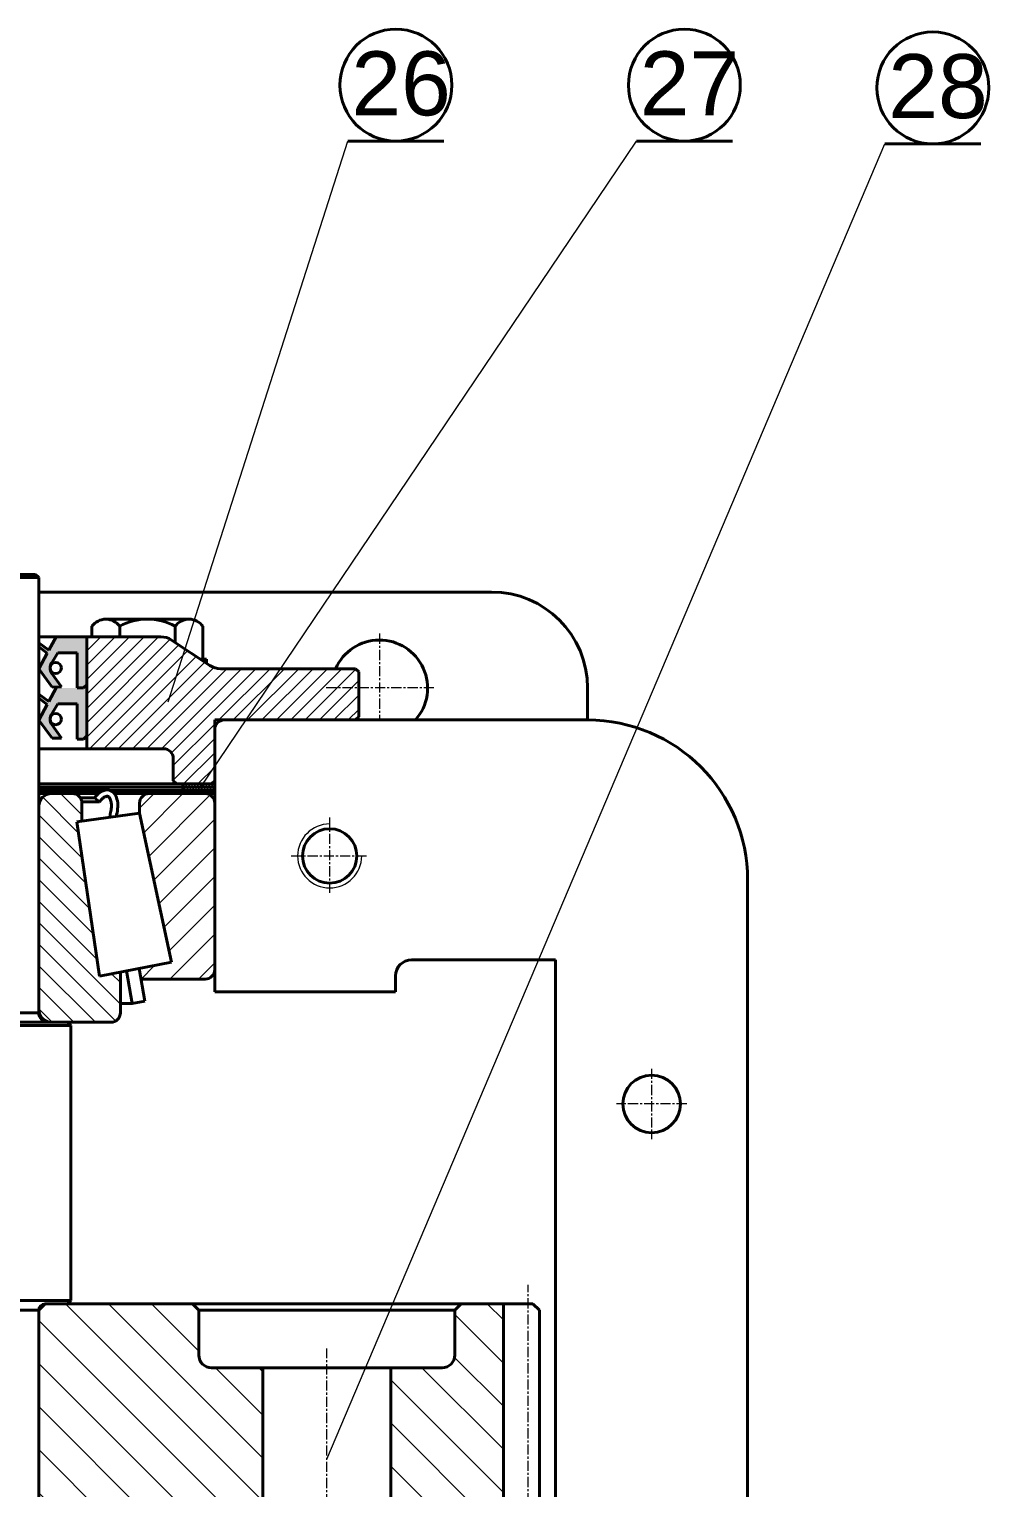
# Model space of a CAD drawing. Header units: millimetres. Extents: x -11382 to 23553, y -372 to 10786.
# Drawn here: x 8893.8 to 9193.6, y 2123.6 to 2579.5 of the extents above; entities that cross this region are included whole.
import ezdxf

# ---------------------------------------------------------------- set-up
doc = ezdxf.new("R2010")
doc.units = ezdxf.units.MM
doc.header["$LTSCALE"] = 0.2
doc.linetypes.add('CENTER', pattern=[50.8, 31.75, -6.35, 6.35, -6.35])
doc.linetypes.add('HIDDEN', pattern=[9.525, 6.35, -3.175])
for name, color, linetype, lineweight in [('đường bao thấy', 7, 'Continuous', 40), ('đường kích thước', 90, 'Continuous', 15), ('đường mặt cắt', 160, 'Continuous', 15), ('đường nét khuất', 4, 'HIDDEN', 15), ('đường nét mảnh', 220, 'Continuous', 15), ('đường nét tâm', 137, 'CENTER', 15)]:
    doc.layers.add(name, color=color, linetype=linetype, lineweight=lineweight)
doc.styles.add('nhat3.5', font='arial.ttf', dxfattribs={"height": 3.5})
pattern_1 = [(45, (3113.965, -2039.9664), (4.490128, -4.490128), [])]
pattern_2 = [(135, (3113.965, -2039.9664), (3.367596, 3.367596), [])]
pattern_3 = [(135, (2767.008, -2513.948), (6.735192, 6.735192), [])]
pattern_4 = [(315, (-165.1552, -7621.2115), (-0.449012806, -0.449012806), [])]

# ---------------------------------------------------------------- blocks, each defined once
blk = doc.blocks.new('trục ra')
at = {"layer": 'đường bao thấy', "ltscale": 0.5}
for p, q in [((340, 79), (341, 80)), ((340, 79), (340, 73)), ((341, 80), (341, -80)), ((427, 80), (341, 80)), ((427, 80), (428, 79)), ((427, 80), (427, -80)), ((428, 72), (428, 79)), ((340, -79), (340, 73)), ((201, 70), (200, 69)), ((200, -69), (200, 69)), ((201, 70), (337, 70)), ((201, 70), (201, -70)), ((337, 70), (337, -70)), ((430, 70), (610, 70)), ((430, -70), (430, 70))]:
    blk.add_line(p, q, dxfattribs=at)
for centre, radius, start, end in [((337, 73), 3, 270, 0), ((430, 72), 2, 180, 270)]:
    blk.add_arc(centre, radius, start, end, dxfattribs=at)
blk = doc.blocks.new('VB32228J')
at = {"layer": 'đường mặt cắt', "ltscale": 0.5}
h = blk.add_hatch(dxfattribs=at)
h.set_pattern_fill('ANSI31', color=256, scale=2, angle=90, style=0)
h.set_pattern_definition(pattern_1)
h.paths.add_polyline_path([(65.33, 101.49), (68.5, 101.49, 0.414214), (71.5, 104.49), (71.5, 122, 0.414214), (68.5, 125), (16.5, 125, 0.414214), (13.5, 122), (13.5, 101.95), (16.84, 101.38), (18.77, 111.42)])
h = blk.add_hatch(dxfattribs=at)
h.set_pattern_fill('ANSI31', color=256, scale=1.5, style=0)
h.set_pattern_definition(pattern_2)
h.paths.add_polyline_path([(67.5, 70, 0.414214), (71.5, 74), (71.5, 80.5, 0.414214), (68.5, 83.5), (62.87, 83.5), (62.65, 81.85), (14.43, 88.92), (15.7, 95.5), (3, 95.5, 0.414214), (0, 92.5), (0, 74, 0.414214), (4, 70)])
h = blk.add_hatch(dxfattribs=at)
h.set_pattern_fill('ANSI31', color=256, scale=1.5, style=0)
h.set_pattern_definition(pattern_2)
h.paths.add_polyline_path([(14.43, -88.92), (62.65, -81.85), (62.87, -83.5), (68.5, -83.5, 0.414214), (71.5, -80.5), (71.5, -74, 0.414214), (67.5, -70), (4, -70, 0.414214), (0, -74), (0, -92.5, 0.414214), (3, -95.5), (15.7, -95.5)])
h = blk.add_hatch(dxfattribs=at)
h.set_pattern_fill('ANSI31', color=256, scale=2, angle=90, style=0)
h.set_pattern_definition(pattern_1)
h.paths.add_polyline_path([(68.5, -125, 0.414214), (71.5, -122), (71.5, -104.49, 0.414214), (68.5, -101.49), (65.33, -101.49), (18.77, -111.42), (16.84, -101.38), (13.5, -101.95), (13.5, -122, 0.414214), (16.5, -125)])
at = {"layer": 'đường bao thấy', "ltscale": 0.5}
for p, q in [((68.5, 125), (16.5, 125)), ((13.5, 122), (13.5, 101.95)), ((71.5, 122), (71.5, 93.6)), ((18.77, 111.42), (14.43, 88.92)), ((65.33, 101.49), (18.77, 111.42)), ((6.58, 103.13), (5.85, 99.2)), ((16.84, 101.38), (6.58, 103.13)), ((65.33, 101.49), (62.65, 81.85)), ((65.33, 101.49), (68.5, 101.49)), ((16.08, 97.46), (5.85, 99.2)), ((5.85, 99.2), (5.85, 95.5)), ((0, 0), (0, 92.5)), ((3, 95.5), (15.7, 95.5)), ((72.64, 91.26), (72.64, 70)), ((62.65, 81.85), (14.43, 88.92)), ((70.2, 87.44), (68.89, 88.96)), ((68.89, 88.96), (68.89, 83.47)), ((70.2, 87.44), (70.2, 82.97)), ((71.5, 88.67), (71.5, 70)), ((68.5, 83.5), (62.87, 83.5)), ((67.5, 70), (4, 70)), ((0, 0), (0, -92.5)), ((67.5, -70), (4, -70)), ((71.5, -88.67), (71.5, -70)), ((72.64, -91.26), (72.64, -70)), ((62.65, -81.85), (14.43, -88.92)), ((65.33, -101.49), (62.65, -81.85)), ((68.5, -83.5), (62.87, -83.5)), ((68.89, -88.96), (68.89, -83.47)), ((70.2, -87.44), (70.2, -82.97)), ((18.77, -111.42), (14.43, -88.92)), ((70.2, -87.44), (68.89, -88.96)), ((3, -95.5), (15.7, -95.5)), ((5.85, -99.2), (5.85, -95.5)), ((71.5, -122), (71.5, -93.6)), ((16.08, -97.46), (5.85, -99.2)), ((6.58, -103.13), (5.85, -99.2)), ((16.84, -101.38), (6.58, -103.13)), ((13.5, -122), (13.5, -101.95)), ((65.33, -101.49), (18.77, -111.42)), ((65.33, -101.49), (68.5, -101.49)), ((68.5, -125), (16.5, -125))]:
    blk.add_line(p, q, dxfattribs=at)
for centre, radius, start, end in [((16.5, 122), 3, 90, 180), ((68.5, 122), 3, 0, 90), ((68.5, 104.49), 3, 270, 0), ((3, 92.5), 3, 90, 180), ((68.5, 80.5), 3, 0, 90), ((4, 74), 4, 180, 270), ((67.5, 74), 4, 270, 0), ((4, -74), 4, 90, 180), ((67.5, -74), 4, 0, 90), ((68.5, -80.5), 3, 270, 0), ((3, -92.5), 3, 180, 270), ((68.5, -104.49), 3, 0, 90), ((16.5, -122), 3, 180, 270), ((68.5, -122), 3, 270, 0)]:
    blk.add_arc(centre, radius, start, end, dxfattribs=at)
for points in [[(64.08, 92.33), (65.07, 92.3), (65.35, 92.37), (66.18, 92.54), (66.69, 92.63), (67.66, 92.72), (68.11, 92.72), (68.75, 92.62), (68.96, 92.58), (69.36, 92.47), (69.56, 92.4), (69.97, 92.22), (70.16, 92.1), (70.45, 91.89), (70.54, 91.79), (70.6, 91.7), (70.61, 91.67), (70.62, 91.65), (70.62, 91.64), (70.63, 91.6), (70.64, 91.58), (70.65, 91.49), (70.65, 91.41), (70.63, 91.16), (70.59, 90.98), (70.48, 90.68), (70.42, 90.56), (70.27, 90.32), (70.17, 90.19), (69.83, 89.79), (69.5, 89.48), (69.04, 89.08), (68.97, 89.02), (68.89, 88.96)], [(64.08, -92.33), (65.07, -92.3), (65.35, -92.37), (66.18, -92.54), (66.69, -92.63), (67.66, -92.72), (68.11, -92.72), (68.75, -92.62), (68.96, -92.58), (69.36, -92.47), (69.56, -92.4), (69.97, -92.22), (70.16, -92.1), (70.45, -91.89), (70.54, -91.79), (70.6, -91.7), (70.61, -91.67), (70.62, -91.65), (70.62, -91.64), (70.63, -91.6), (70.64, -91.58), (70.65, -91.49), (70.65, -91.41), (70.63, -91.16), (70.59, -90.98), (70.48, -90.68), (70.42, -90.56), (70.27, -90.32), (70.17, -90.19), (69.83, -89.79), (69.5, -89.48), (69.04, -89.08), (68.97, -89.02), (68.89, -88.96)]]:
    blk.add_open_spline(points, degree=3, knots=[0, 0, 0, 0, 0.907482, 0.907482, 2.722447, 2.722447, 4.537412, 4.537412, 5.361755, 5.361755, 6.186099, 6.186099, 7.234707, 7.234707, 8.283315, 8.283315, 8.792168, 8.792168, 9.110987, 9.110987, 9.429805, 9.429805, 10.067442, 10.067442, 11.103996, 11.103996, 11.883103, 11.883103, 12.66221, 12.66221, 14.266379, 14.266379, 14.551213, 14.551213, 14.551213, 14.551213], dxfattribs=at)
for points in [[(64.33, 94.18), (69.24, 94.56), (72.51, 92.31), (72.29, 89.85), (70.2, 87.44)], [(64.33, -94.18), (69.24, -94.56), (72.51, -92.31), (72.29, -89.85), (70.2, -87.44)]]:
    blk.add_spline(points, degree=3, dxfattribs=at)
blk = doc.blocks.new('Bánh răng số 4')
at = {"layer": 'đường mặt cắt', "ltscale": 0.5}
h = blk.add_hatch(dxfattribs=at)
h.set_pattern_fill('ANSI31', color=256, scale=3, style=0)
h.set_pattern_definition(pattern_3)
h.paths.add_polyline_path([(28.5, 180), (28.5, 196, -0.414214), (32.5, 200), (46.5, 200), (48.5, 202), (48.5, 215.16), (-48.5, 215.16), (-48.5, 202), (-46.5, 200), (-32.5, 200, -0.414214), (-28.5, 196), (-28.5, 180)])
h = blk.add_hatch(dxfattribs=at)
h.set_pattern_fill('ANSI31', color=256, scale=3, style=0)
h.set_pattern_definition([(135, (0, 0), (6.7352, 6.7352), [])])
h.paths.add_polyline_path([(28.5, 124), (28.5, 140), (-28.5, 140), (-28.5, 124, -0.414214), (-32.5, 120), (-46.5, 120), (-48.5, 118), (-48.5, 72), (-46.5, 70), (46.5, 70), (48.5, 72), (48.5, 118), (46.5, 120), (32.5, 120, -0.414214)])
h = blk.add_hatch(dxfattribs=at)
h.set_pattern_fill('ANSI31', color=256, scale=3, style=0)
h.set_pattern_definition(pattern_3)
h.paths.add_polyline_path([(46.5, -70), (48.5, -72), (48.5, -118), (46.5, -120), (32.5, -120, 0.414214), (28.5, -124), (28.5, -140), (-28.5, -140), (-28.5, -124, 0.414214), (-32.5, -120), (-46.5, -120), (-48.5, -118), (-48.5, -72), (-46.5, -70)])
h = blk.add_hatch(dxfattribs=at)
h.set_pattern_fill('ANSI31', color=256, scale=3, style=0)
h.set_pattern_definition(pattern_3)
h.paths.add_polyline_path([(-48.5, -215.16), (-48.5, -202), (-46.5, -200), (-32.5, -200, 0.414214), (-28.5, -196), (-28.5, -180), (28.5, -180), (28.5, -196, 0.414214), (32.5, -200), (46.5, -200), (48.5, -202), (48.5, -215.16)])
at = {"layer": 'đường bao thấy', "ltscale": 0.5}
for p, q in [((-46.5, 226.41), (-48.5, 224.41)), ((-48.5, 224.41), (-48.5, 72)), ((46.5, 226.41), (-46.5, 226.41)), ((46.5, 226.41), (48.5, 224.41)), ((48.5, 224.41), (48.5, 72)), ((48.5, 215.16), (-48.5, 215.16)), ((-46.5, 200), (-48.5, 202)), ((46.5, 200), (48.5, 202)), ((-46.5, 200), (-32.5, 200)), ((-46.5, 200), (-46.5, 120)), ((46.5, 200), (32.5, 200)), ((46.5, 200), (46.5, 120)), ((-28.5, 124), (-28.5, 196)), ((28.5, 124), (28.5, 196)), ((-28.5, 180), (28.5, 180)), ((-28.5, 140), (28.5, 140)), ((-46.5, 120), (-48.5, 118)), ((-46.5, 120), (-32.5, 120)), ((46.5, 120), (32.5, 120)), ((46.5, 120), (48.5, 118)), ((-48.5, 80), (-48.5, 70)), ((-46.5, 70), (-48.5, 72)), ((-48.5, 72), (-48.5, 70)), ((46.5, 70), (-46.5, 70)), ((46.5, 70), (48.5, 72)), ((-46.5, -70), (-48.5, -72)), ((-48.5, -72), (-48.5, -70)), ((-48.5, -70), (-48.5, -80)), ((-48.5, -72), (-48.5, -216.41)), ((46.5, -70), (-46.5, -70)), ((46.5, -70), (48.5, -72)), ((48.5, -72), (48.5, -216.41)), ((-46.5, -120), (-48.5, -118)), ((46.5, -120), (48.5, -118)), ((-46.5, -120), (-32.5, -120)), ((-46.5, -120), (-46.5, -200)), ((46.5, -120), (32.5, -120)), ((46.5, -120), (46.5, -200)), ((-28.5, -124), (-28.5, -196)), ((28.5, -124), (28.5, -196)), ((-28.5, -140), (28.5, -140)), ((-28.5, -180), (28.5, -180)), ((-46.5, -200), (-48.5, -202)), ((-46.5, -200), (-32.5, -200)), ((46.5, -200), (32.5, -200)), ((46.5, -200), (48.5, -202)), ((48.5, -215.16), (-48.5, -215.16))]:
    blk.add_line(p, q, dxfattribs=at)
for centre, start, end in [((-32.5, 196), 0, 90), ((32.5, 196), 90, 180), ((-32.5, 124), 270, 0), ((32.5, 124), 180, 270), ((-32.5, -124), 0, 90), ((32.5, -124), 90, 180), ((-32.5, -196), 270, 0), ((32.5, -196), 180, 270)]:
    blk.add_arc(centre, 4, start, end, dxfattribs=at)
at = {"layer": 'đường nét khuất', "ltscale": 0.5}
for p, q in [((-48.5, -216.41), (-48.5, -224.41)), ((48.5, -216.41), (48.5, -224.41)), ((-46.5, -226.41), (-48.5, -224.41)), ((46.5, -226.41), (-46.5, -226.41)), ((46.5, -226.41), (48.5, -224.41))]:
    blk.add_line(p, q, dxfattribs=at)
at = {"layer": 'đường nét tâm', "ltscale": 0.5}
for p, q in [((-54.5, 222.91), (54.5, 222.91)), ((-34.5, 160), (34.5, 160)), ((54.5, 0), (-54.5, 0)), ((-34.5, -160), (34.5, -160))]:
    blk.add_line(p, q, dxfattribs=at)
blk = doc.blocks.new('VHGT')
at = {"layer": 'đường bao thấy', "ltscale": 0.5}
h = blk.add_hatch(color=2, dxfattribs=at)
edge = h.paths.add_edge_path()
edge.add_line((280.87, 111), (280.87, 96))
edge.add_line((280.87, 96), (279.87, 95))
edge.add_line((279.87, 95), (277.87, 95))
edge.add_line((277.87, 95), (277.87, 105))
edge.add_line((277.87, 105), (277.87, 106))
edge.add_line((277.87, 106), (271.87, 106))
edge.add_line((271.87, 106), (269.9, 102.9))
edge.add_ellipse((272.43, 101.29), major_axis=(-2.12, 2.12), ratio=1, start_angle=12.5726, end_angle=45.7097)
edge.add_ellipse((271.19, 101.26), major_axis=(1.24, 1.24), ratio=1, start_angle=135, end_angle=138.4121)
edge.add_ellipse((272.43, 101.29), major_axis=(2.12, 2.12), ratio=1, start_angle=137.7024, end_angle=170.2242)
edge.add_line((269.98, 99.56), (272.95, 95.35))
edge.add_line((272.95, 95.35), (270.08, 95.3))
edge.add_line((270.08, 95.3), (265.87, 100.97))
edge.add_line((265.87, 100.97), (268.53, 105.89))
edge.add_line((268.53, 105.89), (265.87, 107.84))
edge.add_line((265.87, 107.84), (265.87, 109.08))
edge.add_line((265.87, 109.08), (269.01, 106.78))
edge.add_line((269.01, 106.78), (271.29, 111))
edge.add_line((271.29, 111), (280.87, 111))
h = blk.add_hatch(color=2, dxfattribs=at)
edge = h.paths.add_edge_path()
edge.add_line((280.87, 95), (280.87, 80))
edge.add_line((280.87, 80), (279.87, 79))
edge.add_line((279.87, 79), (277.87, 79))
edge.add_line((277.87, 79), (277.87, 89))
edge.add_line((277.87, 89), (277.87, 90))
edge.add_line((277.87, 90), (271.87, 90))
edge.add_line((271.87, 90), (269.9, 86.9))
edge.add_ellipse((272.43, 85.29), major_axis=(-2.12, 2.12), ratio=1, start_angle=12.5726, end_angle=45.7097)
edge.add_ellipse((271.19, 85.26), major_axis=(1.24, 1.24), ratio=1, start_angle=135, end_angle=138.4121)
edge.add_ellipse((272.43, 85.29), major_axis=(2.12, 2.12), ratio=1, start_angle=137.7024, end_angle=170.2242)
edge.add_line((269.98, 83.56), (272.95, 79.35))
edge.add_line((272.95, 79.35), (270.08, 79.3))
edge.add_line((270.08, 79.3), (265.87, 84.97))
edge.add_line((265.87, 84.97), (268.53, 89.89))
edge.add_line((268.53, 89.89), (265.87, 91.84))
edge.add_line((265.87, 91.84), (265.87, 93.08))
edge.add_line((265.87, 93.08), (269.01, 90.78))
edge.add_line((269.01, 90.78), (271.29, 95))
edge.add_line((271.29, 95), (280.87, 95))
at = {"layer": 'đường mặt cắt', "ltscale": 0.5}
h = blk.add_hatch(dxfattribs=at)
h.set_pattern_fill('ANSI31', color=256, style=0)
h.set_pattern_definition([(45, (-165.1552, -7621.2115), (2.245064, -2.245064), [])])
h.paths.add_polyline_path([(308.87, 65), (319.87, 65), (320.87, 66), (320.87, 85), (364.87, 85), (365.87, 86), (365.87, 100), (364.87, 101), (322.69, 101, -0.148069), (319.36, 102.01), (307.38, 109.99, 0.148069), (304.05, 111), (280.87, 111), (280.87, 76), (304.87, 76, -0.414214), (307.87, 73), (307.87, 66)])
h = blk.add_hatch(dxfattribs=at)
h.set_pattern_fill('ANSI31', color=256, scale=0.2, angle=90, style=0)
h.set_pattern_definition(pattern_4)
h.paths.add_polyline_path([(320.87, 65), (320.87, 64), (310.87, 64), (310.87, 65)])
h = blk.add_hatch(dxfattribs=at)
h.set_pattern_fill('ANSI31', color=256, scale=0.2, style=0)
h.set_pattern_definition([(45, (-165.1552, -7621.2115), (0.449012806, -0.449012806), [])])
h.paths.add_polyline_path([(320.87, 64), (320.87, 63), (310.87, 63), (310.87, 64)])
h = blk.add_hatch(dxfattribs=at)
h.set_pattern_fill('ANSI31', color=256, scale=0.2, angle=90, style=0)
h.set_pattern_definition(pattern_4)
h.paths.add_polyline_path([(320.87, 63), (320.87, 62), (317.87, 62), (310.87, 62), (310.87, 63)])
at = {"layer": 'đường bao thấy', "ltscale": 0.5}
for p, q in [((407.35, 125), (265.87, 125)), ((304.05, 111), (265.87, 111)), ((271.29, 111), (269.01, 106.78)), ((280.87, 111), (280.87, 76)), ((280.87, 111), (280.87, 96)), ((307.38, 109.99), (319.36, 102.01)), ((269.01, 106.78), (265.87, 109.08)), ((268.53, 105.89), (265.87, 107.84)), ((268.53, 105.89), (265.87, 100.97)), ((271.87, 106), (269.9, 102.9)), ((277.87, 106), (271.87, 106)), ((277.87, 105), (277.87, 106)), ((277.87, 95), (277.87, 105)), ((265.87, 100.97), (270.08, 95.3)), ((364.87, 101), (322.69, 101)), ((365.87, 100), (364.87, 101)), ((269.98, 99.56), (272.95, 95.35)), ((279.87, 95), (280.87, 96)), ((365.87, 100), (365.87, 86)), ((269.01, 90.78), (265.87, 93.08)), ((268.53, 89.89), (265.87, 91.84)), ((271.29, 95), (269.01, 90.78)), ((272.95, 95.35), (270.08, 95.3)), ((279.87, 95), (277.87, 95)), ((280.87, 95), (280.87, 80)), ((437.35, 95), (437.35, 85)), ((268.53, 89.89), (265.87, 84.97)), ((271.87, 90), (269.9, 86.9)), ((277.87, 90), (271.87, 90)), ((277.87, 89), (277.87, 90)), ((277.87, 79), (277.87, 89)), ((265.87, 84.97), (270.08, 79.3)), ((269.98, 83.56), (272.95, 79.35)), ((437.35, 85), (320.87, 85)), ((320.87, 85), (320.87, 0)), ((354.87, 85), (323.87, 85)), ((365.87, 86), (364.87, 85)), ((272.95, 79.35), (270.08, 79.3)), ((279.87, 79), (277.87, 79)), ((279.87, 79), (280.87, 80)), ((320.87, 82), (320.87, 66)), ((304.87, 76), (265.87, 76)), ((307.87, 73), (307.87, 66)), ((320.87, 65), (265.87, 65)), ((320.87, 64), (265.87, 64)), ((307.87, 66), (308.87, 65)), ((319.87, 65), (308.87, 65)), ((310.87, 65), (310.87, 62)), ((320.87, 66), (319.87, 65)), ((286.28, 63), (265.87, 63)), ((320.87, 63), (288.2, 63)), ((317.87, 62), (320.87, 62)), ((320.87, 62), (320.87, 63)), ((487.35, 35), (487.35, -105)), ((427.35, 10), (382.35, 10)), ((427.35, 10), (427.35, -105)), ((377.35, 5), (377.35, 0)), ((377.35, 0), (320.87, 0)), ((427.35, -220), (427.35, -105)), ((487.35, -245), (487.35, -105))]:
    blk.add_line(p, q, dxfattribs=at)
at = {"layer": 'đường bao thấy'}
for p, q in [((282.49, 114.3), (282.49, 111)), ((286.82, 116.5), (312.81, 116.5)), ((291.15, 114.3), (291.15, 111)), ((308.47, 114.3), (308.47, 109.26)), ((317.14, 114.3), (317.14, 104)), ((316.37, 104), (318.31, 104)), ((317.14, 104), (316.37, 104)), ((318.31, 104), (318.31, 102.7))]:
    blk.add_line(p, q, dxfattribs=at)
at = {"layer": 'đường bao thấy', "ltscale": 0.5}
for centre, radius in [((271.19, 101.26), 1.75), ((271.19, 85.26), 1.75), ((356.76, 42.5), 8.5), ((457.35, -35), 9)]:
    blk.add_circle(centre, radius, dxfattribs=at)
for centre, radius, start, end in [((407.35, 95), 30, 0, 90), ((304.05, 105), 6, 56.3099, 90), ((372.35, 95), 15, 318.1897, 156.4218), ((272.43, 101.29), 3, 147.5726, 215.2242), ((322.69, 107), 6, 236.3099, 270), ((272.43, 85.29), 3, 147.5726, 215.2242), ((323.87, 82), 3, 90, 180), ((437.35, 35), 50, 0, 90), ((304.87, 73), 3, 0, 90), ((382.35, 5), 5, 90, 180)]:
    blk.add_arc(centre, radius, start, end, dxfattribs=at)
at = {"layer": 'đường bao thấy'}
for centre, radius, start, end in [((286.82, 111.14), 5.36, 36.088, 143.912), ((299.81, 98.37), 18.13, 61.4664, 118.5336), ((312.81, 111.14), 5.36, 36.088, 143.912)]:
    blk.add_arc(centre, radius, start, end, dxfattribs=at)
at = {"layer": 'đường nét mảnh', "ltscale": 0.5}
blk.add_arc((356.76, 42.5), 10, 90, 0, dxfattribs=at)
at = {"layer": 'đường nét tâm', "ltscale": 0.5}
for p, q in [((372.35, 112), (372.35, 85)), ((389.35, 95), (355.35, 95)), ((356.76, 54.5), (356.76, 30.5)), ((344.76, 42.5), (368.76, 42.5)), ((457.35, -24), (457.35, -46)), ((468.35, -35), (446.35, -35))]:
    blk.add_line(p, q, dxfattribs=at)

msp = doc.modelspace()

# ---------------------------------------------------------------- linework, layer by layer
at = {"layer": 'đường bao thấy', "ltscale": 5}
for p, q in [((9023.343, 2544.515), (8993.343, 2544.515)), ((9113.475, 2544.515), (9083.475, 2544.515)), ((9191.119, 2543.644), (9161.119, 2543.644))]:
    msp.add_line(p, q, dxfattribs=at)
for centre in [(9008.343, 2562.003), (9098.475, 2562.003), (9176.119, 2561.133)]:
    msp.add_circle(centre, 17.488, dxfattribs=at)
at = {"layer": 'đường kích thước', "ltscale": 5}
for p, q in [((8937.192, 2369.288), (8993.343, 2544.515)), ((8947.074, 2342.17), (9083.475, 2544.515)), ((8986.754, 2132.566), (9161.119, 2543.644))]:
    msp.add_line(p, q, dxfattribs=at)

# ---------------------------------------------------------------- block references
at = {"layer": 'đường bao thấy', "rotation": 270}
msp.add_blockref('trục ra', (8826.754, 2609.066), dxfattribs=at)
at = {"layer": 'đường bao thấy'}
msp.add_blockref('VHGT', (8630.884, 2278.566), dxfattribs=at)
at = {"layer": 'đường bao thấy', "xscale": -1, "rotation": 270}
for name, p in [('VB32228J', (8826.754, 2269.066)), ('Bánh răng số 4', (8826.754, 2132.566))]:
    msp.add_blockref(name, p, dxfattribs=at)

# ---------------------------------------------------------------- texts
at = {"layer": 'đường bao thấy', "ltscale": 5, "char_height": 20, "width": 21.87102, "attachment_point": 1, "style": 'nhat3.5'}
for s, insert in [('26', (8994.422, 2572.552)), ('27', (9084.554, 2572.552)), ('28', (9162.198, 2571.682))]:
    msp.add_mtext(s, dxfattribs=dict(at, insert=insert))

doc.saveas('drawing.dxf')
